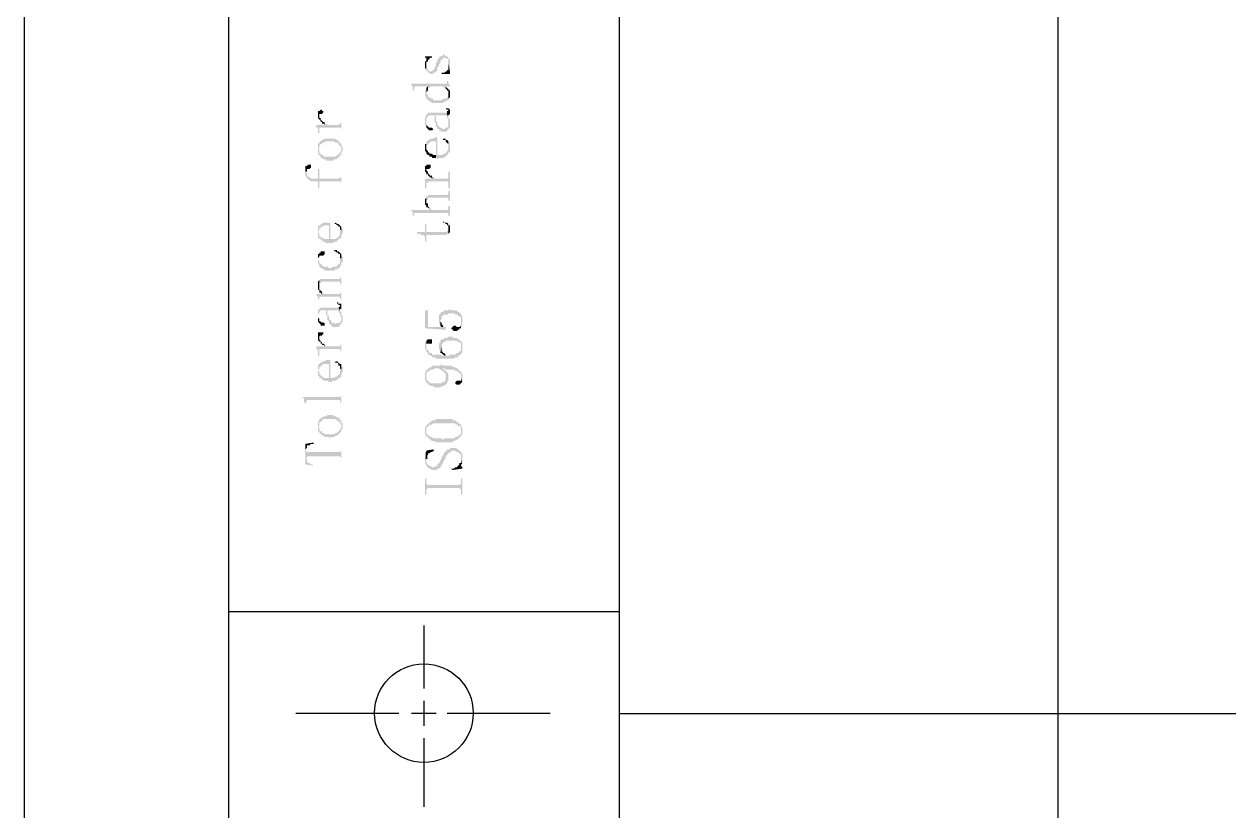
# Model space of a CAD drawing. Header units: millimetres. Extents: x 7018 to 13530, y 4187 to 5692.
# Drawn here: x 8881.97 to 8921.51, y 5070.62 to 5096.45 of the extents above; entities that cross this region are included whole.
import ezdxf

# ---------------------------------------------------------------- set-up
doc = ezdxf.new("R2010")
doc.units = ezdxf.units.MM

msp = doc.modelspace()

# ---------------------------------------------------------------- hatches: boundary and pattern name
at = {"transparency": 33554559}
for points in [[(8895.129, 5095.393), (8895.129, 5095.348), (8895.174, 5095.348), (8895.174, 5094.942), (8895.174, 5095.122), (8895.174, 5095.213), (8895.22, 5095.213), (8895.22, 5095.258), (8895.265, 5095.303), (8895.265, 5095.303), (8895.31, 5095.348), (8895.355, 5095.348), (8895.355, 5095.393)], [(8895.129, 5095.122), (8895.129, 5094.987), (8895.174, 5094.987), (8895.174, 5094.942), (8895.174, 5095.303), (8895.174, 5095.258), (8895.129, 5095.213)], [(8895.174, 5094.942), (8895.174, 5094.897), (8895.22, 5094.897), (8895.22, 5094.852), (8895.265, 5094.852), (8895.31, 5094.806), (8895.4, 5094.806), (8895.4, 5094.852), (8895.445, 5094.852), (8895.49, 5094.897), (8895.49, 5094.897), (8895.536, 5094.942), (8895.536, 5095.032), (8895.581, 5095.077), (8895.581, 5095.122), (8895.626, 5095.167), (8895.626, 5095.258), (8895.671, 5095.258), (8895.671, 5095.303), (8895.716, 5095.303), (8895.716, 5095.348), (8895.806, 5095.348), (8895.851, 5095.303), (8895.897, 5095.303), (8895.897, 5095.258), (8895.897, 5095.122), (8895.942, 5094.897), (8895.942, 5094.942), (8895.942, 5095.032), (8895.942, 5095.213), (8895.942, 5095.303), (8895.897, 5095.303), (8895.897, 5095.348), (8895.897, 5095.348), (8895.851, 5095.393), (8895.806, 5095.393), (8895.761, 5095.438), (8895.716, 5095.438), (8895.671, 5095.393), (8895.626, 5095.393), (8895.581, 5095.348), (8895.581, 5095.303), (8895.536, 5095.303), (8895.536, 5095.213), (8895.49, 5095.167), (8895.49, 5095.077), (8895.445, 5095.032), (8895.445, 5094.987), (8895.4, 5094.942), (8895.4, 5094.942), (8895.355, 5094.897), (8895.265, 5094.897), (8895.22, 5094.942), (8895.22, 5094.987), (8895.174, 5094.987), (8895.174, 5095.122)], [(8895.671, 5094.852), (8895.671, 5094.806), (8895.942, 5094.806), (8895.942, 5094.852), (8895.942, 5094.897), (8895.942, 5094.897), (8895.897, 5095.122), (8895.897, 5095.032), (8895.897, 5094.942), (8895.851, 5094.942), (8895.851, 5094.897), (8895.806, 5094.897), (8895.761, 5094.852), (8895.716, 5094.852)], [(8894.678, 5094.49), (8894.678, 5094.445), (8894.723, 5094.4), (8894.723, 5094.265), (8894.768, 5094.265), (8894.768, 5094.355), (8894.768, 5094.355), (8894.813, 5094.4), (8895.22, 5094.4), (8895.22, 5094.355), (8895.265, 5094.355), (8895.31, 5094.4), (8895.716, 5094.4), (8895.761, 5094.355), (8895.806, 5094.355), (8895.806, 5094.4), (8895.942, 5094.4), (8895.942, 5094.445), (8895.897, 5094.49), (8895.897, 5094.581), (8895.851, 5094.581), (8895.851, 5094.536), (8895.851, 5094.49), (8895.806, 5094.49)], [(8895.174, 5094.31), (8895.174, 5094.175), (8895.174, 5094.22), (8895.22, 5094.265), (8895.22, 5094.31), (8895.22, 5094.4), (8895.22, 5094.4), (8895.174, 5094.355)], [(8895.806, 5094.355), (8895.806, 5094.31), (8895.851, 5094.31), (8895.851, 5094.265), (8895.897, 5094.265), (8895.897, 5093.994), (8895.942, 5094.039), (8895.942, 5094.175), (8895.942, 5094.22), (8895.942, 5094.265), (8895.897, 5094.31), (8895.897, 5094.31), (8895.851, 5094.355), (8895.851, 5094.355), (8895.806, 5094.4)], [(8895.129, 5094.175), (8895.129, 5094.084), (8895.174, 5094.039), (8895.174, 5093.994), (8895.22, 5093.949), (8895.265, 5093.949), (8895.265, 5093.904), (8895.31, 5093.904), (8895.355, 5093.859), (8895.716, 5093.859), (8895.761, 5093.904), (8895.806, 5093.904), (8895.851, 5093.949), (8895.897, 5093.949), (8895.897, 5094.175), (8895.897, 5094.084), (8895.851, 5094.039), (8895.851, 5094.039), (8895.806, 5093.994), (8895.716, 5093.994), (8895.671, 5093.949), (8895.4, 5093.949), (8895.4, 5093.994), (8895.31, 5093.994), (8895.31, 5094.039), (8895.22, 5094.039), (8895.22, 5094.129), (8895.174, 5094.129), (8895.174, 5094.31), (8895.174, 5094.265), (8895.129, 5094.265), (8895.129, 5094.22)], [(8891.609, 5093.452), (8891.609, 5093.362), (8891.609, 5093.362), (8891.654, 5093.317), (8891.654, 5093.452), (8891.654, 5093.498), (8891.744, 5093.498), (8891.79, 5093.543), (8891.79, 5093.588), (8891.744, 5093.588), (8891.744, 5093.633), (8891.699, 5093.633), (8891.654, 5093.588), (8891.609, 5093.588), (8891.609, 5093.498)], [(8895.761, 5093.678), (8895.806, 5093.678), (8895.851, 5093.633), (8895.897, 5093.633), (8895.897, 5093.452), (8895.942, 5093.498), (8895.942, 5093.588), (8895.942, 5093.633), (8895.897, 5093.678), (8895.806, 5093.678)], [(8895.851, 5093.543), (8895.851, 5093.452), (8895.897, 5093.452), (8895.897, 5093.588), (8895.851, 5093.588)], [(8891.564, 5093.137), (8891.564, 5093.046), (8891.609, 5093.046), (8891.609, 5092.956), (8891.609, 5092.866), (8891.654, 5092.866), (8891.654, 5093.001), (8891.654, 5093.046), (8892.331, 5093.046), (8892.376, 5093.001), (8892.376, 5092.866), (8892.376, 5093.362), (8892.376, 5093.227), (8892.376, 5093.227), (8892.331, 5093.182), (8892.331, 5093.182), (8892.286, 5093.137), (8891.925, 5093.137), (8891.88, 5093.182), (8891.835, 5093.182), (8891.835, 5093.137)], [(8891.654, 5093.317), (8891.654, 5093.317), (8891.699, 5093.272), (8891.699, 5093.227), (8891.744, 5093.227), (8891.744, 5093.182), (8891.79, 5093.182), (8891.835, 5093.137), (8891.835, 5093.227), (8891.79, 5093.227), (8891.744, 5093.272), (8891.744, 5093.272), (8891.699, 5093.317), (8891.699, 5093.362), (8891.654, 5093.362), (8891.654, 5093.452)], [(8895.129, 5093.272), (8895.129, 5093.227), (8895.129, 5093.137), (8895.174, 5093.091), (8895.174, 5093.046), (8895.174, 5093.272), (8895.174, 5093.362), (8895.22, 5093.407), (8895.22, 5093.407), (8895.265, 5093.452), (8895.445, 5093.452), (8895.445, 5093.227), (8895.445, 5093.452), (8895.806, 5093.452), (8895.851, 5093.407), (8895.851, 5093.362), (8895.851, 5093.362), (8895.897, 5093.317), (8895.897, 5093.272), (8895.897, 5093.182), (8895.897, 5093.362), (8895.897, 5093.407), (8895.851, 5093.452), (8895.851, 5093.543), (8895.22, 5093.543), (8895.22, 5093.498), (8895.174, 5093.498), (8895.174, 5093.407), (8895.129, 5093.407), (8895.129, 5093.317)], [(8895.174, 5093.046), (8895.174, 5093.046), (8895.22, 5093.001), (8895.22, 5093.001), (8895.265, 5092.956), (8895.355, 5092.956), (8895.4, 5093.001), (8895.355, 5093.046), (8895.265, 5093.046), (8895.22, 5093.091), (8895.22, 5093.091), (8895.174, 5093.137), (8895.174, 5093.272)], [(8895.445, 5093.227), (8895.49, 5093.182), (8895.49, 5093.091), (8895.49, 5093.091), (8895.536, 5093.046), (8895.536, 5093.001), (8895.581, 5093.001), (8895.581, 5092.956), (8895.626, 5092.956), (8895.671, 5092.911), (8895.851, 5092.911), (8895.851, 5092.956), (8895.897, 5092.956), (8895.897, 5093.001), (8895.942, 5093.046), (8895.942, 5093.182), (8895.942, 5093.272), (8895.942, 5093.317), (8895.942, 5093.317), (8895.897, 5093.362), (8895.897, 5093.091), (8895.897, 5093.091), (8895.851, 5093.046), (8895.806, 5093.046), (8895.761, 5093.001), (8895.716, 5093.001), (8895.671, 5093.046), (8895.626, 5093.046), (8895.581, 5093.091), (8895.581, 5093.091), (8895.536, 5093.137), (8895.536, 5093.227), (8895.49, 5093.227), (8895.49, 5093.407), (8895.445, 5093.452)], [(8891.609, 5092.505), (8891.609, 5092.324), (8891.609, 5092.324), (8891.654, 5092.369), (8891.654, 5092.414), (8891.654, 5092.46), (8891.699, 5092.505), (8891.744, 5092.505), (8891.744, 5092.55), (8891.835, 5092.55), (8891.835, 5092.595), (8892.151, 5092.595), (8892.196, 5092.55), (8892.286, 5092.55), (8892.286, 5092.505), (8892.286, 5092.505), (8892.331, 5092.46), (8892.331, 5092.46), (8892.376, 5092.414), (8892.376, 5092.144), (8892.376, 5092.234), (8892.421, 5092.279), (8892.421, 5092.369), (8892.421, 5092.414), (8892.376, 5092.46), (8892.376, 5092.505), (8892.376, 5092.505), (8892.331, 5092.55), (8892.331, 5092.55), (8892.286, 5092.595), (8892.286, 5092.64), (8892.196, 5092.64), (8892.196, 5092.685), (8891.79, 5092.685), (8891.79, 5092.64), (8891.744, 5092.64), (8891.699, 5092.595), (8891.699, 5092.595), (8891.654, 5092.55), (8891.654, 5092.55)], [(8891.609, 5092.324), (8891.609, 5092.189), (8891.609, 5092.189), (8891.654, 5092.144), (8891.654, 5092.144), (8891.699, 5092.098), (8891.699, 5092.053), (8891.744, 5092.053), (8891.79, 5092.008), (8891.88, 5092.008), (8891.88, 5091.963), (8892.105, 5091.963), (8892.151, 5092.008), (8892.241, 5092.008), (8892.241, 5092.053), (8892.286, 5092.053), (8892.286, 5092.098), (8892.331, 5092.098), (8892.331, 5092.144), (8892.376, 5092.144), (8892.376, 5092.324), (8892.376, 5092.279), (8892.331, 5092.234), (8892.331, 5092.189), (8892.286, 5092.189), (8892.286, 5092.144), (8892.241, 5092.144), (8892.196, 5092.098), (8891.79, 5092.098), (8891.79, 5092.144), (8891.744, 5092.144), (8891.699, 5092.189), (8891.654, 5092.189), (8891.654, 5092.324), (8891.609, 5092.324), (8891.609, 5092.505), (8891.609, 5092.46), (8891.609, 5092.369)], [(8895.129, 5092.369), (8895.129, 5092.279), (8895.174, 5092.234), (8895.174, 5092.189), (8895.22, 5092.144), (8895.265, 5092.144), (8895.265, 5092.098), (8895.355, 5092.098), (8895.355, 5092.053), (8895.49, 5092.053), (8895.49, 5092.144), (8895.4, 5092.144), (8895.355, 5092.189), (8895.265, 5092.189), (8895.265, 5092.234), (8895.22, 5092.234), (8895.22, 5092.279), (8895.22, 5092.279), (8895.174, 5092.324), (8895.174, 5092.505), (8895.129, 5092.505), (8895.129, 5092.414)], [(8895.174, 5092.505), (8895.174, 5092.414), (8895.174, 5092.46), (8895.174, 5092.46), (8895.22, 5092.505), (8895.22, 5092.505), (8895.265, 5092.55), (8895.265, 5092.55), (8895.31, 5092.595), (8895.49, 5092.595), (8895.49, 5092.053), (8895.536, 5092.008), (8895.536, 5092.008), (8895.581, 5092.053), (8895.761, 5092.053), (8895.761, 5092.098), (8895.806, 5092.098), (8895.851, 5092.144), (8895.851, 5092.144), (8895.897, 5092.189), (8895.897, 5092.234), (8895.942, 5092.234), (8895.942, 5092.414), (8895.942, 5092.505), (8895.942, 5092.55), (8895.897, 5092.595), (8895.897, 5092.414), (8895.897, 5092.324), (8895.897, 5092.324), (8895.851, 5092.279), (8895.851, 5092.234), (8895.806, 5092.234), (8895.806, 5092.189), (8895.716, 5092.189), (8895.716, 5092.144), (8895.536, 5092.144), (8895.536, 5092.73), (8895.445, 5092.73), (8895.4, 5092.685), (8895.31, 5092.685), (8895.265, 5092.64), (8895.22, 5092.64), (8895.22, 5092.595), (8895.174, 5092.595), (8895.174, 5092.55)], [(8895.716, 5092.685), (8895.716, 5092.64), (8895.806, 5092.64), (8895.806, 5092.595), (8895.851, 5092.55), (8895.851, 5092.55), (8895.897, 5092.505), (8895.897, 5092.414), (8895.897, 5092.595), (8895.897, 5092.595), (8895.851, 5092.64), (8895.806, 5092.64), (8895.806, 5092.685)], [(8891.203, 5091.783), (8891.203, 5091.602), (8891.248, 5091.602), (8891.248, 5091.692), (8891.338, 5091.692), (8891.383, 5091.737), (8891.383, 5091.828), (8891.293, 5091.828), (8891.248, 5091.783)], [(8891.203, 5091.602), (8891.203, 5091.467), (8891.203, 5091.467), (8891.248, 5091.421), (8891.248, 5091.376), (8891.293, 5091.376), (8891.293, 5091.331), (8891.338, 5091.331), (8891.383, 5091.286), (8891.609, 5091.286), (8891.609, 5091.06), (8891.654, 5091.06), (8891.654, 5091.286), (8892.331, 5091.286), (8892.376, 5091.241), (8892.376, 5091.106), (8892.376, 5091.647), (8892.376, 5091.421), (8892.331, 5091.421), (8892.286, 5091.376), (8891.654, 5091.376), (8891.654, 5091.692), (8891.609, 5091.692), (8891.609, 5091.376), (8891.383, 5091.376), (8891.338, 5091.421), (8891.293, 5091.421), (8891.293, 5091.467), (8891.248, 5091.467), (8891.248, 5091.557), (8891.203, 5091.602), (8891.203, 5091.783), (8891.203, 5091.692), (8891.203, 5091.647)], [(8895.129, 5091.692), (8895.129, 5091.602), (8895.129, 5091.602), (8895.174, 5091.557), (8895.174, 5091.512), (8895.174, 5091.692), (8895.265, 5091.692), (8895.31, 5091.737), (8895.31, 5091.783), (8895.31, 5091.828), (8895.174, 5091.828), (8895.174, 5091.783), (8895.129, 5091.783), (8895.129, 5091.737)], [(8895.129, 5091.376), (8895.129, 5091.331), (8895.129, 5091.241), (8895.129, 5091.06), (8895.174, 5091.06), (8895.174, 5091.241), (8895.22, 5091.241), (8895.265, 5091.286), (8895.851, 5091.286), (8895.897, 5091.241), (8895.897, 5091.06), (8895.942, 5091.06), (8895.942, 5091.602), (8895.897, 5091.602), (8895.897, 5091.421), (8895.897, 5091.376), (8895.445, 5091.376), (8895.4, 5091.421), (8895.355, 5091.376)], [(8895.174, 5091.512), (8895.22, 5091.512), (8895.22, 5091.467), (8895.265, 5091.467), (8895.265, 5091.421), (8895.31, 5091.421), (8895.355, 5091.376), (8895.355, 5091.376), (8895.4, 5091.421), (8895.355, 5091.421), (8895.355, 5091.467), (8895.31, 5091.467), (8895.265, 5091.512), (8895.265, 5091.512), (8895.22, 5091.557), (8895.22, 5091.602), (8895.174, 5091.647), (8895.174, 5091.647)], [(8895.129, 5090.609), (8895.129, 5090.519), (8895.174, 5090.474), (8895.174, 5090.429), (8895.22, 5090.429), (8895.265, 5090.383), (8895.265, 5090.338), (8895.265, 5090.429), (8895.22, 5090.474), (8895.22, 5090.564), (8895.174, 5090.564), (8895.174, 5090.79), (8895.174, 5090.745), (8895.129, 5090.699), (8895.129, 5090.654)], [(8895.174, 5090.79), (8895.174, 5090.609), (8895.174, 5090.654), (8895.22, 5090.699), (8895.22, 5090.745), (8895.897, 5090.745), (8895.897, 5090.654), (8895.942, 5090.654), (8895.942, 5090.97), (8895.897, 5090.97), (8895.897, 5090.88), (8895.897, 5090.88), (8895.851, 5090.835), (8895.22, 5090.835), (8895.22, 5090.79)], [(8894.678, 5090.338), (8894.678, 5090.293), (8894.723, 5090.293), (8894.723, 5090.248), (8894.723, 5090.158), (8894.768, 5090.158), (8894.768, 5090.203), (8894.768, 5090.248), (8895.897, 5090.248), (8895.897, 5090.158), (8895.942, 5090.158), (8895.942, 5090.474), (8895.897, 5090.474), (8895.897, 5090.383), (8895.897, 5090.383), (8895.851, 5090.338), (8895.355, 5090.338), (8895.31, 5090.383), (8895.265, 5090.383), (8895.265, 5090.338)], [(8891.609, 5089.752), (8891.609, 5089.616), (8891.609, 5089.616), (8891.654, 5089.661), (8891.654, 5089.752), (8891.699, 5089.752), (8891.699, 5089.797), (8891.79, 5089.797), (8891.79, 5089.842), (8891.97, 5089.842), (8891.97, 5089.255), (8892.105, 5089.255), (8892.151, 5089.3), (8892.241, 5089.3), (8892.241, 5089.345), (8892.286, 5089.345), (8892.286, 5089.391), (8892.331, 5089.391), (8892.376, 5089.436), (8892.376, 5089.481), (8892.376, 5089.526), (8892.421, 5089.571), (8892.421, 5089.616), (8892.421, 5089.706), (8892.421, 5089.706), (8892.376, 5089.752), (8892.376, 5089.797), (8892.376, 5089.661), (8892.376, 5089.661), (8892.331, 5089.616), (8892.331, 5089.526), (8892.331, 5089.526), (8892.286, 5089.481), (8892.286, 5089.436), (8892.241, 5089.436), (8892.196, 5089.391), (8892.015, 5089.391), (8892.015, 5089.932), (8891.79, 5089.932), (8891.744, 5089.887), (8891.699, 5089.887), (8891.699, 5089.842), (8891.654, 5089.842), (8891.609, 5089.797)], [(8891.609, 5089.616), (8891.609, 5089.571), (8891.609, 5089.436), (8891.654, 5089.436), (8891.654, 5089.391), (8891.699, 5089.391), (8891.744, 5089.345), (8891.744, 5089.345), (8891.79, 5089.3), (8891.835, 5089.3), (8891.88, 5089.255), (8891.97, 5089.255), (8891.97, 5089.391), (8891.79, 5089.391), (8891.79, 5089.436), (8891.699, 5089.436), (8891.699, 5089.481), (8891.654, 5089.481), (8891.654, 5089.571), (8891.654, 5089.571), (8891.609, 5089.616), (8891.609, 5089.752), (8891.609, 5089.706), (8891.609, 5089.661)], [(8892.151, 5089.887), (8892.196, 5089.887), (8892.241, 5089.842), (8892.286, 5089.842), (8892.286, 5089.797), (8892.331, 5089.797), (8892.331, 5089.706), (8892.331, 5089.706), (8892.376, 5089.661), (8892.376, 5089.797), (8892.331, 5089.842), (8892.286, 5089.887), (8892.241, 5089.887), (8892.196, 5089.932), (8892.196, 5089.932)], [(8894.859, 5089.616), (8894.859, 5089.571), (8894.949, 5089.571), (8894.994, 5089.526), (8895.084, 5089.526), (8895.084, 5089.481), (8895.129, 5089.481), (8895.129, 5089.3), (8895.174, 5089.3), (8895.174, 5089.526), (8895.851, 5089.526), (8895.851, 5089.571), (8895.897, 5089.571), (8895.897, 5089.752), (8895.897, 5089.661), (8895.851, 5089.661), (8895.851, 5089.616), (8895.174, 5089.616), (8895.174, 5089.887), (8895.129, 5089.887), (8895.129, 5089.616)], [(8895.716, 5089.932), (8895.761, 5089.932), (8895.806, 5089.887), (8895.851, 5089.887), (8895.851, 5089.842), (8895.897, 5089.842), (8895.897, 5089.571), (8895.942, 5089.616), (8895.942, 5089.706), (8895.942, 5089.752), (8895.942, 5089.842), (8895.897, 5089.842), (8895.897, 5089.887), (8895.897, 5089.887), (8895.851, 5089.932), (8895.761, 5089.932), (8895.716, 5089.977)], [(8891.609, 5088.714), (8891.609, 5088.578), (8891.609, 5088.759), (8891.654, 5088.804), (8891.654, 5088.849), (8891.79, 5088.849), (8891.835, 5088.894), (8891.835, 5088.939), (8891.835, 5088.984), (8891.699, 5088.984), (8891.699, 5088.939), (8891.654, 5088.939), (8891.654, 5088.894), (8891.609, 5088.894), (8891.609, 5088.759)], [(8891.609, 5088.578), (8891.654, 5088.533), (8891.654, 5088.488), (8891.654, 5088.488), (8891.699, 5088.443), (8891.744, 5088.443), (8891.744, 5088.398), (8891.835, 5088.398), (8891.835, 5088.352), (8892.151, 5088.352), (8892.196, 5088.398), (8892.241, 5088.398), (8892.286, 5088.443), (8892.331, 5088.443), (8892.331, 5088.488), (8892.376, 5088.533), (8892.376, 5088.623), (8892.421, 5088.623), (8892.421, 5088.759), (8892.421, 5088.804), (8892.376, 5088.849), (8892.376, 5088.894), (8892.376, 5088.759), (8892.376, 5088.759), (8892.331, 5088.714), (8892.331, 5088.578), (8892.286, 5088.578), (8892.286, 5088.533), (8892.241, 5088.533), (8892.241, 5088.488), (8892.105, 5088.488), (8892.06, 5088.443), (8891.97, 5088.443), (8891.925, 5088.488), (8891.79, 5088.488), (8891.744, 5088.533), (8891.744, 5088.533), (8891.699, 5088.578), (8891.654, 5088.578), (8891.654, 5088.668), (8891.654, 5088.668), (8891.609, 5088.714)], [(8892.151, 5088.984), (8892.196, 5088.984), (8892.241, 5088.939), (8892.286, 5088.939), (8892.286, 5088.894), (8892.331, 5088.894), (8892.331, 5088.759), (8892.376, 5088.759), (8892.376, 5088.894), (8892.331, 5088.939), (8892.331, 5088.939), (8892.286, 5088.984), (8892.241, 5088.984), (8892.241, 5089.029), (8892.151, 5089.029)], [(8891.609, 5087.856), (8891.609, 5087.766), (8891.609, 5087.721), (8891.654, 5087.721), (8891.654, 5087.63), (8891.699, 5087.63), (8891.744, 5087.585), (8891.744, 5087.676), (8891.699, 5087.676), (8891.699, 5087.721), (8891.654, 5087.721), (8891.654, 5088.037), (8891.609, 5087.991), (8891.609, 5087.946), (8891.609, 5087.901)], [(8891.654, 5088.037), (8891.654, 5087.856), (8891.654, 5087.946), (8891.699, 5087.946), (8891.744, 5087.991), (8892.331, 5087.991), (8892.331, 5087.946), (8892.376, 5087.901), (8892.376, 5088.172), (8892.376, 5088.127), (8892.331, 5088.127), (8892.331, 5088.082), (8891.699, 5088.082), (8891.654, 5088.037)], [(8891.564, 5087.585), (8891.564, 5087.54), (8891.609, 5087.495), (8891.609, 5087.405), (8891.654, 5087.405), (8891.654, 5087.495), (8892.331, 5087.495), (8892.331, 5087.45), (8892.376, 5087.405), (8892.376, 5087.676), (8892.376, 5087.63), (8892.331, 5087.63), (8892.331, 5087.585), (8891.79, 5087.585), (8891.79, 5087.63), (8891.744, 5087.63), (8891.744, 5087.585)], [(8892.241, 5087.314), (8892.241, 5087.269), (8892.286, 5087.269), (8892.286, 5087.224), (8892.331, 5087.224), (8892.331, 5087.089), (8892.376, 5087.089), (8892.376, 5087.224), (8892.376, 5087.269), (8892.286, 5087.269), (8892.286, 5087.314)], [(8891.609, 5086.863), (8891.609, 5086.818), (8891.609, 5086.683), (8891.609, 5086.908), (8891.654, 5086.953), (8891.654, 5086.999), (8891.654, 5086.999), (8891.699, 5087.044), (8891.88, 5087.044), (8891.88, 5086.908), (8891.925, 5086.863), (8891.925, 5086.818), (8891.925, 5087.044), (8892.286, 5087.044), (8892.286, 5086.999), (8892.331, 5086.953), (8892.331, 5086.863), (8892.376, 5086.863), (8892.376, 5086.773), (8892.376, 5086.999), (8892.331, 5086.999), (8892.331, 5087.044), (8892.286, 5087.134), (8891.699, 5087.134), (8891.654, 5087.089), (8891.654, 5087.089), (8891.609, 5087.044), (8891.609, 5086.999), (8891.609, 5086.908)], [(8891.609, 5086.683), (8891.654, 5086.637), (8891.654, 5086.637), (8891.699, 5086.592), (8891.699, 5086.547), (8891.835, 5086.547), (8891.835, 5086.637), (8891.79, 5086.637), (8891.79, 5086.683), (8891.744, 5086.637), (8891.744, 5086.637), (8891.699, 5086.683), (8891.654, 5086.683), (8891.654, 5086.728), (8891.654, 5086.773), (8891.609, 5086.818), (8891.609, 5086.863)], [(8891.925, 5086.818), (8891.925, 5086.728), (8891.97, 5086.683), (8891.97, 5086.637), (8891.97, 5086.637), (8892.015, 5086.592), (8892.015, 5086.592), (8892.06, 5086.547), (8892.06, 5086.547), (8892.105, 5086.502), (8892.286, 5086.502), (8892.331, 5086.547), (8892.331, 5086.592), (8892.376, 5086.592), (8892.376, 5086.637), (8892.376, 5086.637), (8892.421, 5086.683), (8892.421, 5086.773), (8892.421, 5086.863), (8892.376, 5086.908), (8892.376, 5086.953), (8892.376, 5086.683), (8892.331, 5086.683), (8892.331, 5086.637), (8892.241, 5086.637), (8892.196, 5086.592), (8892.151, 5086.637), (8892.06, 5086.637), (8892.06, 5086.683), (8892.015, 5086.728), (8892.015, 5086.728), (8891.97, 5086.773), (8891.97, 5086.818), (8891.97, 5086.863), (8891.925, 5086.908), (8891.925, 5087.044)], [(8892.286, 5087.134), (8892.331, 5087.044), (8892.331, 5087.179), (8892.331, 5087.179)], [(8895.129, 5087.044), (8895.129, 5086.457), (8895.806, 5086.412), (8895.806, 5086.502), (8895.761, 5086.502), (8895.716, 5086.547), (8895.716, 5086.502), (8895.22, 5086.502), (8895.22, 5087.044)], [(8895.581, 5086.773), (8895.581, 5086.637), (8895.581, 5086.637), (8895.626, 5086.592), (8895.626, 5086.547), (8895.626, 5086.728), (8895.626, 5086.728), (8895.671, 5086.773), (8895.671, 5086.863), (8895.716, 5086.863), (8895.716, 5086.908), (8895.851, 5086.908), (8895.897, 5086.953), (8896.077, 5086.953), (8896.122, 5086.908), (8896.213, 5086.908), (8896.213, 5086.863), (8896.258, 5086.863), (8896.303, 5086.818), (8896.303, 5086.547), (8896.348, 5086.547), (8896.348, 5086.683), (8896.348, 5086.863), (8896.348, 5086.863), (8896.303, 5086.908), (8896.303, 5086.953), (8896.258, 5086.953), (8896.258, 5086.999), (8896.213, 5086.999), (8896.167, 5087.044), (8895.987, 5087.044), (8895.942, 5087.089), (8895.942, 5087.089), (8895.897, 5087.044), (8895.761, 5087.044), (8895.716, 5086.999), (8895.671, 5086.999), (8895.626, 5086.953), (8895.626, 5086.908), (8895.581, 5086.908), (8895.581, 5086.818), (8895.581, 5086.818)], [(8895.626, 5086.547), (8895.626, 5086.547), (8895.671, 5086.502), (8895.716, 5086.502), (8895.716, 5086.547), (8895.716, 5086.547), (8895.671, 5086.592), (8895.671, 5086.637), (8895.671, 5086.637), (8895.626, 5086.683), (8895.626, 5086.728)], [(8895.987, 5086.457), (8895.987, 5086.457), (8896.032, 5086.412), (8896.032, 5086.412), (8896.077, 5086.367), (8896.167, 5086.367), (8896.213, 5086.412), (8896.258, 5086.412), (8896.258, 5086.457), (8896.303, 5086.457), (8896.303, 5086.683), (8896.303, 5086.547), (8896.303, 5086.547), (8896.258, 5086.502), (8896.167, 5086.502), (8896.122, 5086.547), (8896.077, 5086.547), (8896.032, 5086.502), (8896.032, 5086.502)], [(8891.564, 5085.87), (8891.564, 5085.78), (8891.609, 5085.735), (8891.609, 5085.645), (8891.609, 5085.554), (8891.654, 5085.554), (8891.654, 5085.78), (8892.331, 5085.78), (8892.331, 5085.735), (8892.376, 5085.69), (8892.376, 5085.554), (8892.376, 5086.096), (8892.376, 5085.915), (8892.331, 5085.915), (8892.331, 5085.87), (8891.88, 5085.87), (8891.835, 5085.915), (8891.835, 5085.87)], [(8891.609, 5086.186), (8891.609, 5086.051), (8891.654, 5086.051), (8891.654, 5086.186), (8891.654, 5086.186), (8891.699, 5086.231), (8891.699, 5086.186), (8891.744, 5086.231), (8891.744, 5086.231), (8891.79, 5086.276), (8891.79, 5086.322), (8891.609, 5086.322), (8891.609, 5086.231)], [(8891.654, 5086.051), (8891.654, 5086.006), (8891.699, 5086.006), (8891.699, 5085.96), (8891.744, 5085.96), (8891.744, 5085.915), (8891.79, 5085.915), (8891.835, 5085.87), (8891.835, 5085.915), (8891.835, 5085.915), (8891.79, 5085.96), (8891.744, 5085.96), (8891.744, 5086.006), (8891.699, 5086.006), (8891.699, 5086.051), (8891.699, 5086.051), (8891.654, 5086.096), (8891.654, 5086.141), (8891.654, 5086.141)], [(8895.174, 5086.006), (8895.174, 5085.87), (8895.174, 5085.96), (8895.355, 5085.96), (8895.355, 5086.051), (8895.355, 5086.096), (8895.22, 5086.096), (8895.174, 5086.051)], [(8895.581, 5085.87), (8895.581, 5085.78), (8895.581, 5085.78), (8895.626, 5085.735), (8895.626, 5085.69), (8895.626, 5085.645), (8895.671, 5085.87), (8895.671, 5085.96), (8895.716, 5085.96), (8895.716, 5086.006), (8895.761, 5086.006), (8895.806, 5086.051), (8896.167, 5086.051), (8896.213, 5086.006), (8896.258, 5086.006), (8896.303, 5085.96), (8896.303, 5085.825), (8896.348, 5085.645), (8896.348, 5085.735), (8896.348, 5085.87), (8896.348, 5086.006), (8896.303, 5086.006), (8896.303, 5086.051), (8896.258, 5086.051), (8896.258, 5086.096), (8896.213, 5086.096), (8896.167, 5086.141), (8896.077, 5086.141), (8896.032, 5086.186), (8895.897, 5086.186), (8895.851, 5086.141), (8895.761, 5086.141), (8895.716, 5086.096), (8895.671, 5086.096), (8895.626, 5086.051), (8895.626, 5086.006), (8895.626, 5086.006), (8895.581, 5085.96)], [(8895.129, 5085.87), (8895.129, 5085.78), (8895.129, 5085.78), (8895.174, 5085.735), (8895.174, 5085.69), (8895.174, 5085.69), (8895.22, 5085.645), (8895.22, 5085.599), (8895.265, 5085.599), (8895.31, 5085.554), (8895.355, 5085.554), (8895.355, 5085.509), (8895.445, 5085.509), (8895.49, 5085.464), (8896.077, 5085.464), (8896.122, 5085.509), (8896.213, 5085.509), (8896.213, 5085.554), (8896.213, 5085.554), (8896.258, 5085.599), (8896.303, 5085.599), (8896.303, 5085.645), (8896.348, 5085.645), (8896.303, 5085.825), (8896.303, 5085.735), (8896.303, 5085.735), (8896.258, 5085.69), (8896.258, 5085.69), (8896.213, 5085.645), (8896.167, 5085.645), (8896.122, 5085.599), (8895.942, 5085.599), (8895.897, 5085.554), (8895.851, 5085.554), (8895.806, 5085.599), (8895.806, 5085.599), (8895.761, 5085.554), (8895.671, 5085.554), (8895.626, 5085.599), (8895.355, 5085.599), (8895.355, 5085.645), (8895.265, 5085.645), (8895.265, 5085.69), (8895.22, 5085.735), (8895.22, 5085.735), (8895.174, 5085.78), (8895.174, 5085.825), (8895.174, 5086.006), (8895.129, 5086.006), (8895.129, 5085.915)], [(8895.626, 5085.645), (8895.671, 5085.645), (8895.716, 5085.599), (8895.716, 5085.599), (8895.761, 5085.554), (8895.806, 5085.599), (8895.761, 5085.645), (8895.716, 5085.645), (8895.716, 5085.69), (8895.671, 5085.69), (8895.671, 5085.735), (8895.671, 5085.87)], [(8891.609, 5085.193), (8891.609, 5085.058), (8891.609, 5085.103), (8891.654, 5085.103), (8891.654, 5085.193), (8891.699, 5085.193), (8891.699, 5085.238), (8891.744, 5085.238), (8891.79, 5085.284), (8891.97, 5085.284), (8891.97, 5084.697), (8892.06, 5084.697), (8892.105, 5084.742), (8892.196, 5084.742), (8892.241, 5084.787), (8892.286, 5084.787), (8892.286, 5084.832), (8892.331, 5084.832), (8892.376, 5084.877), (8892.376, 5084.922), (8892.376, 5084.968), (8892.421, 5085.013), (8892.421, 5085.103), (8892.421, 5085.193), (8892.376, 5085.193), (8892.376, 5085.284), (8892.376, 5085.103), (8892.376, 5085.103), (8892.331, 5085.058), (8892.331, 5084.968), (8892.331, 5084.968), (8892.286, 5084.922), (8892.286, 5084.922), (8892.241, 5084.877), (8892.196, 5084.877), (8892.151, 5084.832), (8892.015, 5084.832), (8892.015, 5085.419), (8891.88, 5085.419), (8891.835, 5085.374), (8891.744, 5085.374), (8891.744, 5085.329), (8891.699, 5085.329), (8891.654, 5085.284), (8891.654, 5085.284), (8891.609, 5085.238)], [(8892.151, 5085.329), (8892.241, 5085.329), (8892.286, 5085.284), (8892.286, 5085.238), (8892.331, 5085.238), (8892.331, 5085.193), (8892.331, 5085.148), (8892.376, 5085.103), (8892.376, 5085.284), (8892.331, 5085.284), (8892.286, 5085.329), (8892.286, 5085.329), (8892.241, 5085.374), (8892.196, 5085.374)], [(8895.174, 5085.058), (8895.174, 5084.877), (8895.174, 5084.922), (8895.174, 5085.013), (8895.22, 5085.013), (8895.22, 5085.058), (8895.265, 5085.058), (8895.31, 5085.103), (8895.4, 5085.103), (8895.445, 5085.148), (8895.581, 5085.148), (8895.626, 5085.103), (8895.671, 5085.103), (8895.671, 5085.058), (8895.716, 5085.148), (8895.761, 5085.148), (8895.806, 5085.103), (8896.077, 5085.103), (8896.122, 5085.058), (8896.167, 5085.058), (8896.213, 5085.013), (8896.258, 5085.013), (8896.258, 5084.968), (8896.303, 5084.968), (8896.303, 5084.832), (8896.303, 5084.832), (8896.348, 5084.697), (8896.348, 5084.832), (8896.348, 5084.922), (8896.348, 5084.968), (8896.303, 5085.013), (8896.303, 5085.058), (8896.258, 5085.058), (8896.213, 5085.103), (8896.213, 5085.148), (8896.122, 5085.148), (8896.122, 5085.193), (8896.032, 5085.193), (8895.987, 5085.238), (8895.716, 5085.238), (8895.671, 5085.284), (8895.626, 5085.238), (8895.355, 5085.238), (8895.355, 5085.193), (8895.31, 5085.193), (8895.265, 5085.148), (8895.22, 5085.148), (8895.22, 5085.103), (8895.174, 5085.103)], [(8891.609, 5085.058), (8891.609, 5084.922), (8891.609, 5084.922), (8891.654, 5084.877), (8891.654, 5084.832), (8891.699, 5084.832), (8891.744, 5084.787), (8891.744, 5084.787), (8891.79, 5084.742), (8891.925, 5084.742), (8891.97, 5084.697), (8891.97, 5084.832), (8891.79, 5084.832), (8891.79, 5084.877), (8891.744, 5084.877), (8891.699, 5084.922), (8891.699, 5084.922), (8891.654, 5084.968), (8891.654, 5085.058), (8891.609, 5085.058), (8891.609, 5085.193), (8891.609, 5085.103)], [(8895.129, 5084.877), (8895.129, 5084.742), (8895.174, 5084.742), (8895.174, 5084.652), (8895.22, 5084.652), (8895.22, 5084.607), (8895.265, 5084.607), (8895.31, 5084.561), (8895.4, 5084.561), (8895.445, 5084.516), (8895.626, 5084.516), (8895.671, 5084.561), (8895.761, 5084.561), (8895.761, 5084.607), (8895.806, 5084.607), (8895.851, 5084.652), (8895.806, 5084.877), (8895.806, 5084.832), (8895.806, 5084.742), (8895.761, 5084.742), (8895.761, 5084.697), (8895.671, 5084.697), (8895.671, 5084.652), (8895.31, 5084.652), (8895.265, 5084.697), (8895.265, 5084.697), (8895.22, 5084.742), (8895.22, 5084.742), (8895.174, 5084.787), (8895.174, 5085.058), (8895.129, 5085.013), (8895.129, 5084.922)], [(8895.671, 5085.058), (8895.716, 5085.058), (8895.761, 5085.013), (8895.806, 5084.968), (8895.806, 5084.877), (8895.806, 5084.877), (8895.851, 5084.652), (8895.851, 5084.697), (8895.851, 5084.697), (8895.897, 5084.742), (8895.897, 5084.787), (8895.897, 5084.877), (8895.897, 5084.968), (8895.851, 5085.013), (8895.851, 5085.013), (8895.806, 5085.058), (8895.806, 5085.058), (8895.761, 5085.103), (8895.716, 5085.103), (8895.716, 5085.148)], [(8896.122, 5084.652), (8896.122, 5084.652), (8896.167, 5084.607), (8896.258, 5084.607), (8896.303, 5084.652), (8896.303, 5084.652), (8896.348, 5084.697), (8896.303, 5084.832), (8896.303, 5084.742), (8896.167, 5084.742), (8896.122, 5084.697)], [(8891.113, 5084.2), (8891.113, 5084.2), (8891.158, 5084.155), (8891.158, 5084.065), (8891.158, 5084.02), (8891.203, 5083.975), (8891.203, 5083.884), (8891.203, 5084.02), (8891.248, 5084.065), (8891.248, 5084.11), (8892.331, 5084.11), (8892.331, 5084.065), (8892.331, 5084.065), (8892.376, 5084.02), (8892.376, 5083.884), (8892.376, 5084.426), (8892.376, 5084.245), (8892.376, 5084.245), (8892.331, 5084.2), (8892.286, 5084.2)], [(8891.609, 5083.388), (8891.609, 5083.253), (8891.654, 5083.253), (8891.654, 5083.388), (8891.699, 5083.388), (8891.744, 5083.433), (8891.744, 5083.433), (8891.79, 5083.478), (8892.196, 5083.478), (8892.241, 5083.433), (8892.286, 5083.433), (8892.286, 5083.388), (8892.331, 5083.388), (8892.331, 5083.343), (8892.376, 5083.298), (8892.376, 5083.253), (8892.376, 5083.072), (8892.376, 5083.117), (8892.376, 5083.117), (8892.421, 5083.162), (8892.421, 5083.253), (8892.421, 5083.343), (8892.376, 5083.343), (8892.376, 5083.433), (8892.331, 5083.433), (8892.331, 5083.478), (8892.286, 5083.523), (8892.241, 5083.523), (8892.196, 5083.568), (8892.151, 5083.568), (8892.105, 5083.614), (8891.925, 5083.614), (8891.88, 5083.568), (8891.79, 5083.568), (8891.744, 5083.523), (8891.699, 5083.523), (8891.699, 5083.478), (8891.654, 5083.478), (8891.654, 5083.433)], [(8891.609, 5083.253), (8891.609, 5083.162), (8891.609, 5083.072), (8891.654, 5083.072), (8891.654, 5083.027), (8891.699, 5082.982), (8891.744, 5082.982), (8891.744, 5082.937), (8891.79, 5082.937), (8891.835, 5082.892), (8891.97, 5082.892), (8892.015, 5082.846), (8892.015, 5082.892), (8892.151, 5082.892), (8892.196, 5082.937), (8892.241, 5082.937), (8892.286, 5082.982), (8892.286, 5082.982), (8892.331, 5083.027), (8892.331, 5083.027), (8892.376, 5083.072), (8892.376, 5083.253), (8892.376, 5083.162), (8892.331, 5083.162), (8892.331, 5083.117), (8892.286, 5083.072), (8892.286, 5083.072), (8892.241, 5083.027), (8892.196, 5083.027), (8892.151, 5082.982), (8891.835, 5082.982), (8891.79, 5083.027), (8891.744, 5083.027), (8891.744, 5083.072), (8891.699, 5083.072), (8891.654, 5083.117), (8891.654, 5083.162), (8891.654, 5083.207), (8891.609, 5083.253), (8891.609, 5083.388), (8891.609, 5083.298), (8891.609, 5083.298)], [(8895.174, 5083.253), (8895.174, 5083.072), (8895.174, 5083.117), (8895.174, 5083.207), (8895.22, 5083.207), (8895.22, 5083.253), (8895.265, 5083.253), (8895.265, 5083.298), (8895.355, 5083.298), (8895.4, 5083.343), (8896.122, 5083.343), (8896.122, 5083.298), (8896.213, 5083.298), (8896.213, 5083.253), (8896.258, 5083.253), (8896.303, 5083.207), (8896.303, 5083.072), (8896.303, 5083.298), (8896.303, 5083.298), (8896.258, 5083.343), (8896.213, 5083.343), (8896.213, 5083.388), (8896.167, 5083.388), (8896.122, 5083.433), (8896.032, 5083.433), (8896.032, 5083.478), (8895.49, 5083.478), (8895.445, 5083.433), (8895.355, 5083.433), (8895.31, 5083.388), (8895.31, 5083.388), (8895.265, 5083.343), (8895.22, 5083.343), (8895.22, 5083.298), (8895.174, 5083.298)], [(8895.129, 5083.072), (8895.129, 5082.982), (8895.129, 5082.982), (8895.174, 5082.937), (8895.174, 5082.892), (8895.22, 5082.892), (8895.22, 5082.846), (8895.265, 5082.846), (8895.31, 5082.801), (8895.31, 5082.801), (8895.355, 5082.756), (8895.445, 5082.756), (8895.49, 5082.711), (8896.032, 5082.711), (8896.032, 5082.756), (8896.122, 5082.756), (8896.122, 5082.801), (8896.213, 5082.801), (8896.213, 5082.846), (8896.258, 5082.846), (8896.258, 5082.892), (8896.303, 5082.892), (8896.303, 5082.937), (8896.348, 5082.982), (8896.348, 5083.072), (8896.348, 5083.207), (8896.348, 5083.207), (8896.303, 5083.253), (8896.303, 5083.072), (8896.303, 5082.982), (8896.258, 5082.982), (8896.258, 5082.937), (8896.213, 5082.937), (8896.167, 5082.892), (8896.122, 5082.892), (8896.077, 5082.846), (8895.761, 5082.846), (8895.716, 5082.801), (8895.716, 5082.801), (8895.671, 5082.846), (8895.4, 5082.846), (8895.355, 5082.892), (8895.31, 5082.892), (8895.265, 5082.937), (8895.22, 5082.937), (8895.22, 5082.982), (8895.174, 5082.982), (8895.174, 5083.072), (8895.174, 5083.253), (8895.129, 5083.207), (8895.129, 5083.117)], [(8891.203, 5082.666), (8891.203, 5082.485), (8891.203, 5082.485), (8891.248, 5082.53), (8891.248, 5082.621), (8891.338, 5082.621), (8891.383, 5082.666), (8891.474, 5082.666), (8891.474, 5082.711)], [(8891.203, 5082.666), (8891.203, 5081.989), (8891.474, 5081.944), (8891.474, 5081.944), (8891.428, 5081.989), (8891.338, 5081.989), (8891.338, 5082.034), (8891.293, 5082.034), (8891.248, 5082.079), (8891.248, 5082.169), (8891.203, 5082.215), (8891.203, 5082.485)], [(8891.203, 5082.485), (8891.203, 5082.215), (8891.248, 5082.215), (8891.248, 5082.26), (8892.331, 5082.26), (8892.376, 5082.215), (8892.376, 5082.124), (8892.376, 5082.485), (8892.376, 5082.44), (8892.376, 5082.44), (8892.331, 5082.395), (8891.248, 5082.395)], [(8895.129, 5082.169), (8895.129, 5082.034), (8895.129, 5082.034), (8895.174, 5081.989), (8895.174, 5081.944), (8895.174, 5081.944), (8895.22, 5081.899), (8895.22, 5081.899), (8895.265, 5081.853), (8895.31, 5081.853), (8895.355, 5081.808), (8895.49, 5081.808), (8895.536, 5081.853), (8895.581, 5081.853), (8895.626, 5081.899), (8895.626, 5081.899), (8895.671, 5081.944), (8895.671, 5081.989), (8895.716, 5082.034), (8895.716, 5082.079), (8895.761, 5082.124), (8895.761, 5082.169), (8895.806, 5082.169), (8895.806, 5082.26), (8895.851, 5082.305), (8895.851, 5082.305), (8895.897, 5082.35), (8895.897, 5082.35), (8895.942, 5082.395), (8895.987, 5082.395), (8895.987, 5082.44), (8896.122, 5082.44), (8896.167, 5082.395), (8896.213, 5082.395), (8896.258, 5082.35), (8896.258, 5082.35), (8896.303, 5082.305), (8896.303, 5082.169), (8896.348, 5081.989), (8896.348, 5082.124), (8896.348, 5082.169), (8896.348, 5082.35), (8896.348, 5082.35), (8896.303, 5082.395), (8896.303, 5082.395), (8896.258, 5082.44), (8896.258, 5082.44), (8896.213, 5082.485), (8896.167, 5082.485), (8896.167, 5082.53), (8895.942, 5082.53), (8895.942, 5082.485), (8895.851, 5082.485), (8895.851, 5082.44), (8895.806, 5082.44), (8895.806, 5082.395), (8895.761, 5082.395), (8895.761, 5082.35), (8895.716, 5082.305), (8895.716, 5082.26), (8895.671, 5082.26), (8895.671, 5082.169), (8895.626, 5082.124), (8895.626, 5082.079), (8895.581, 5082.034), (8895.581, 5082.034), (8895.536, 5081.989), (8895.536, 5081.944), (8895.49, 5081.944), (8895.445, 5081.899), (8895.355, 5081.899), (8895.31, 5081.944), (8895.265, 5081.944), (8895.22, 5081.989), (8895.22, 5081.989), (8895.174, 5082.034), (8895.174, 5082.35), (8895.129, 5082.305), (8895.129, 5082.215), (8895.129, 5082.215)], [(8895.129, 5082.44), (8895.174, 5082.44), (8895.174, 5082.395), (8895.174, 5082.215), (8895.174, 5082.26), (8895.22, 5082.305), (8895.22, 5082.35), (8895.265, 5082.35), (8895.31, 5082.395), (8895.355, 5082.395), (8895.4, 5082.44), (8895.445, 5082.44), (8895.4, 5082.485)], [(8895.987, 5081.853), (8896.032, 5081.808), (8896.348, 5081.853), (8896.348, 5081.899), (8896.348, 5081.899), (8896.303, 5081.944), (8896.303, 5082.124), (8896.303, 5082.034), (8896.258, 5082.034), (8896.258, 5081.989), (8896.258, 5081.989), (8896.213, 5081.944), (8896.213, 5081.944), (8896.167, 5081.899), (8896.122, 5081.899), (8896.077, 5081.853), (8896.032, 5081.853)], [(8896.303, 5082.124), (8896.303, 5081.944), (8896.303, 5081.989), (8896.348, 5081.989), (8896.303, 5082.169)], [(8895.129, 5081.538), (8895.129, 5080.996), (8895.174, 5080.996), (8895.174, 5081.176), (8895.174, 5081.176), (8895.22, 5081.222), (8896.258, 5081.222), (8896.303, 5081.176), (8896.303, 5080.996), (8896.348, 5080.996), (8896.348, 5081.538), (8896.303, 5081.538), (8896.303, 5081.357), (8896.303, 5081.357), (8896.258, 5081.312), (8895.22, 5081.312), (8895.174, 5081.357), (8895.174, 5081.538)]]:
    msp.add_hatch(color=256, dxfattribs=at).paths.add_polyline_path(points)

# ---------------------------------------------------------------- linework, layer by layer
for p, q in [((8888.675, 5242.873), (8888.675, 4956.132)), ((8915.9, 5242.873), (8915.9, 4986.912)), ((8901.493, 5073.816), (9297.931, 5073.816))]:
    msp.add_line(p, q)
for points in [[(9301.969, 4951.873), (9301.969, 5248.873), (8881.969, 5248.873), (8881.969, 4951.873)], [(8895.174, 5082.35), (8895.174, 5082.169), (8895.174, 5082.395)]]:
    msp.add_lwpolyline(points, close=True)
for points in [[(8901.493, 5242.873), (8901.493, 4956.132)], [(8888.675, 5077.16), (8901.493, 5077.16)], [(8895.084, 5076.708), (8895.084, 5074.632)], [(8895.084, 5074.226), (8895.084, 5073.414)], [(8890.887, 5073.82), (8894.272, 5073.82)], [(8894.678, 5073.82), (8895.49, 5073.82)], [(8895.851, 5073.82), (8899.236, 5073.82)], [(8895.084, 5073.008), (8895.084, 5070.751)]]:
    msp.add_lwpolyline(points)
msp.add_circle((8895.091, 5073.827), 1.618)

doc.saveas('drawing.dxf')
